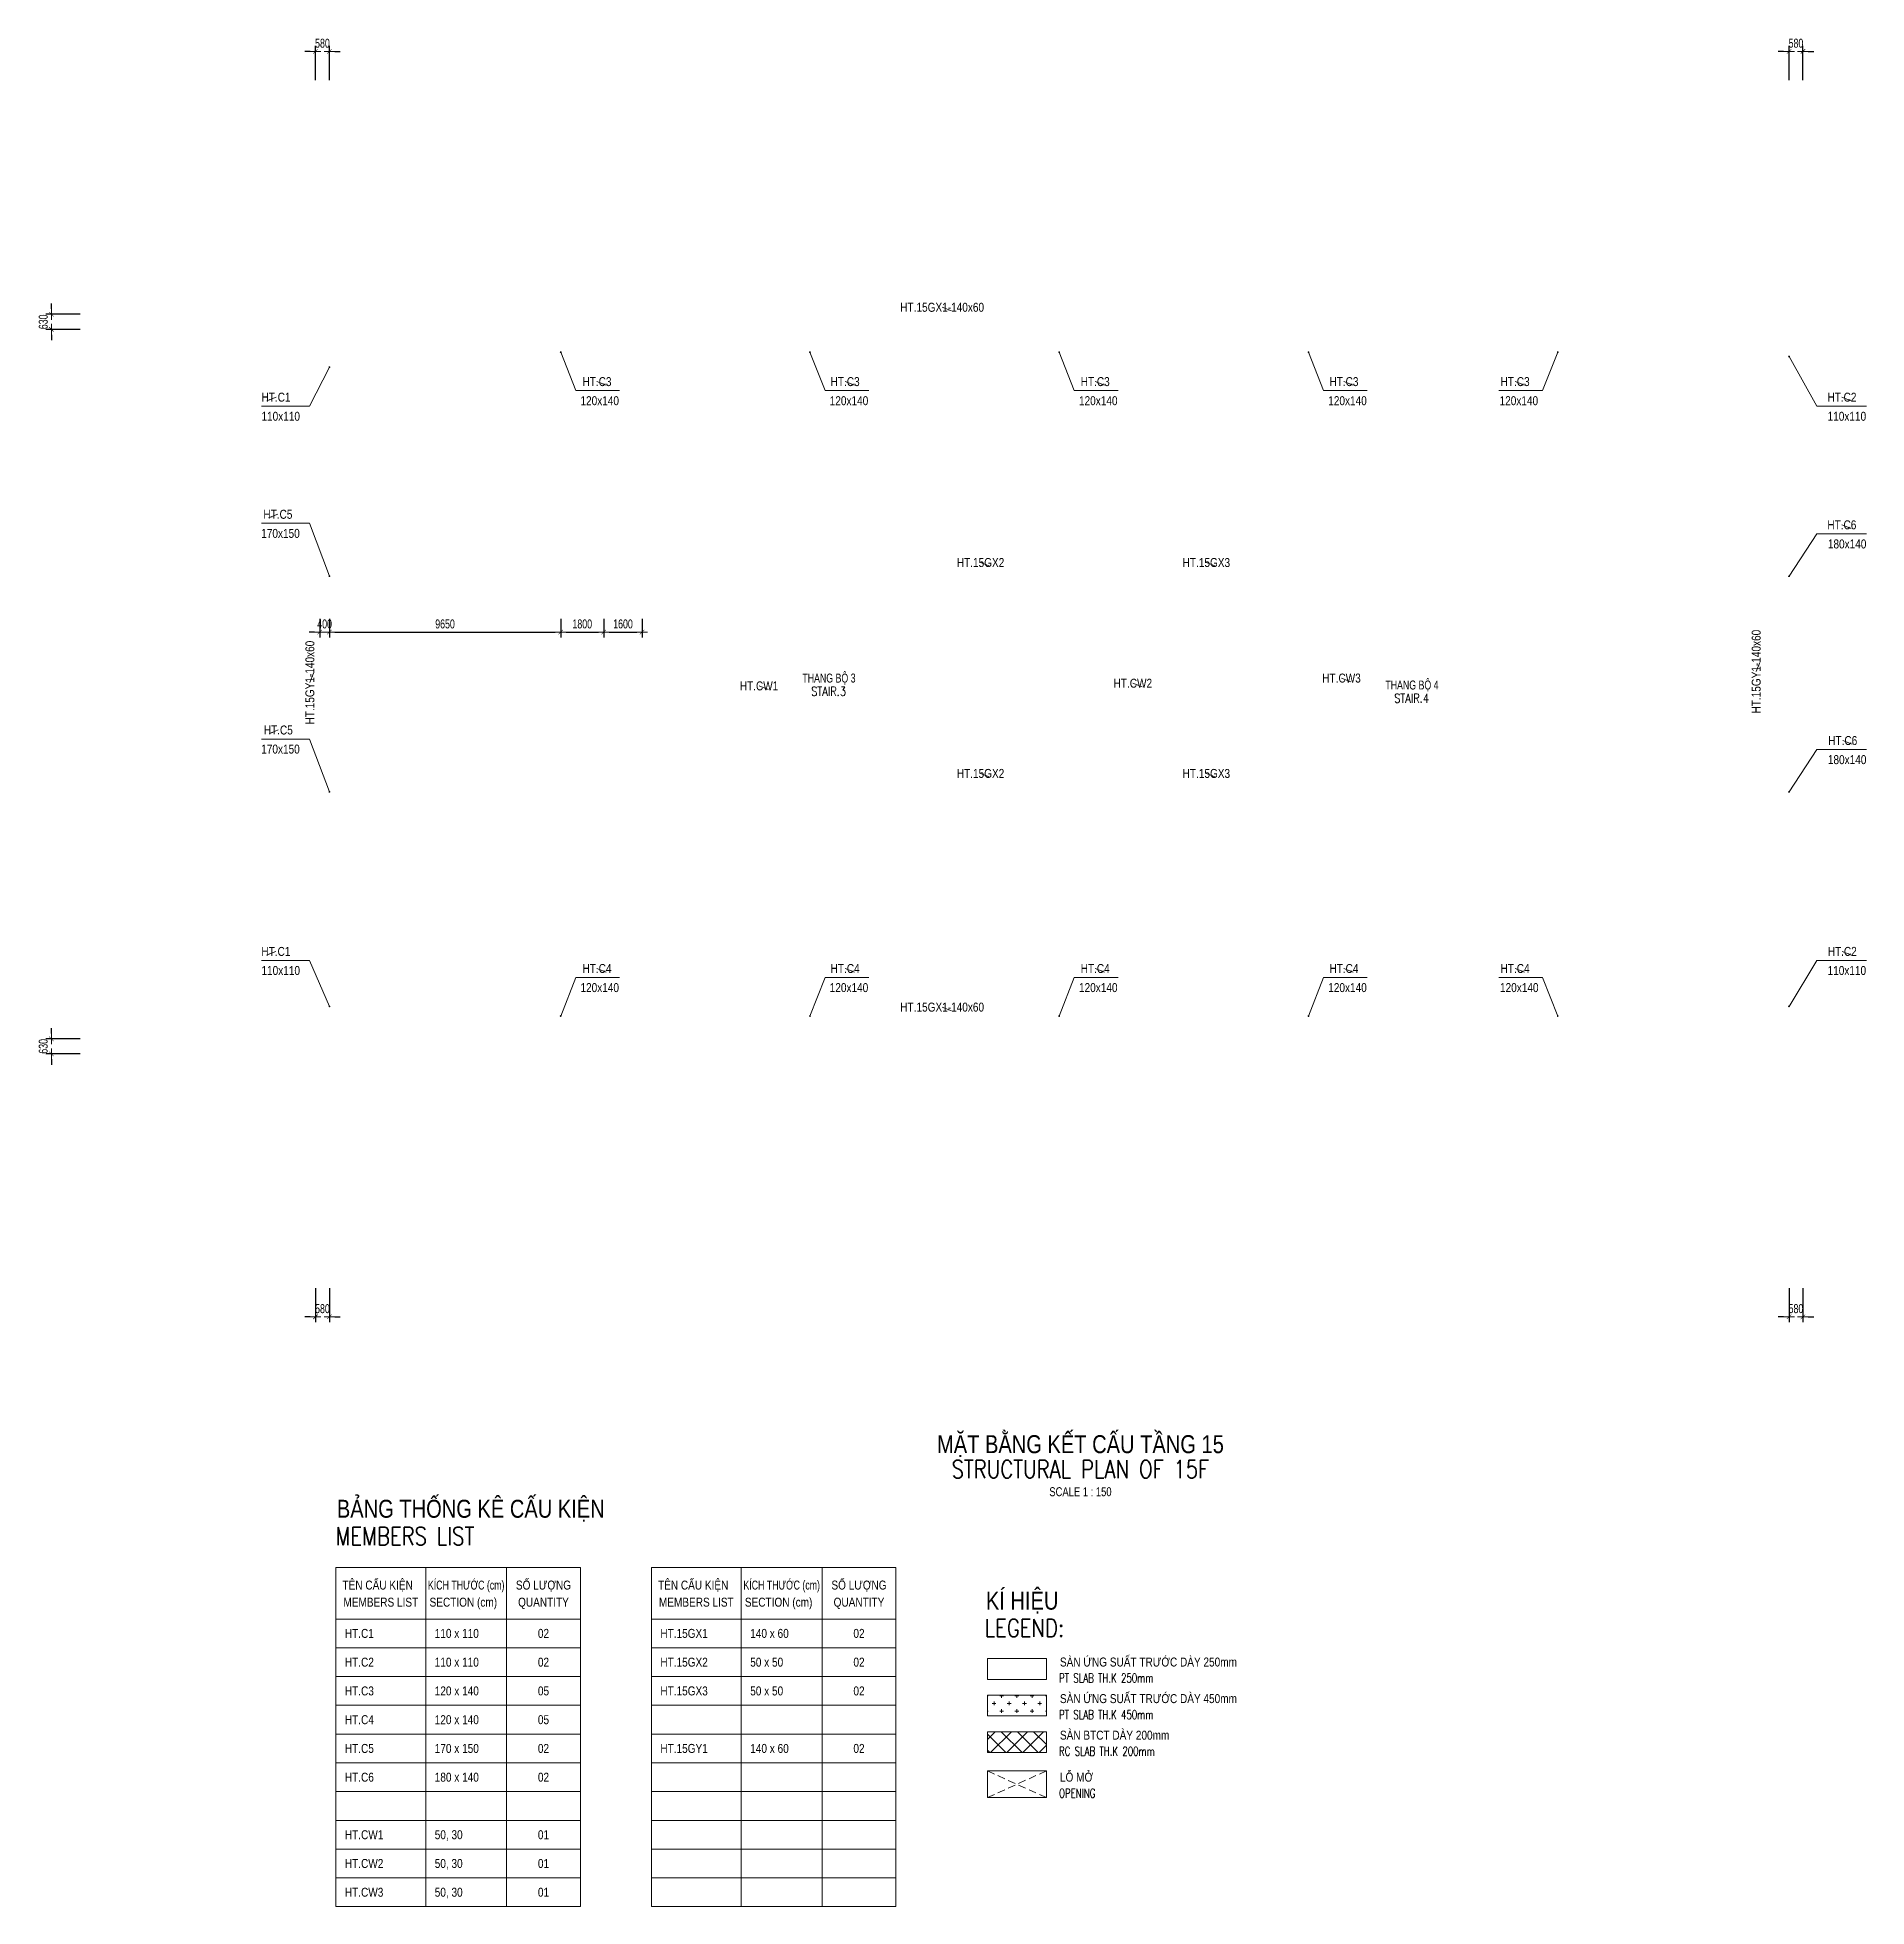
# Model space of a CAD drawing. Header units: millimetres. Extents: x 118516 to 194838, y -27310 to 50684.
import ezdxf
from ezdxf.enums import TextEntityAlignment as Align

# ---------------------------------------------------------------- set-up
doc = ezdxf.new("R2010")
doc.units = ezdxf.units.MM
doc.linetypes.add('DASHED2', pattern=[9.525, 6.35, -3.175])
doc.layers.get('Defpoints').update_dxf_attribs({"color": 151, "lineweight": 9})
for name, color, linetype, lineweight in [('$0$NDC_S_ANNO', 7, 'Continuous', 20), ('$0$NDC_S_DIM', 1, 'Continuous', 15), ('NDC_S_ANNO', 7, 'Continuous', 20), ('NDC_S_BEAM NAME', 7, 'Continuous', 9), ('NDC_S_COLUMN NAME', 7, 'Continuous', 9), ('NDC_S_DIM', 1, 'Continuous', 15), ('NDC_S_ENG TEXT', 2, 'Continuous', 20), ('NDC_S_ENG TITLE', 3, 'Continuous', 20), ('NDC_S_HATCH MATERIAL', 8, 'Continuous', 13), ('NDC_S_LEADER', 1, 'Continuous', 15), ('NDC_S_OPENING', 9, 'DASHED2', 13), ('NDC_S_SLAB', 2, 'Continuous', 20), ('NDC_S_TEXT SYMBOL', 7, 'Continuous', 20), ('NDC_S_VN TEXT', 7, 'Continuous', 20), ('NDC_S_VN TITLE', 6, 'Continuous', 35), ('NDC_Table', 3, 'Continuous', 20)]:
    doc.layers.add(name, color=color, linetype=linetype, lineweight=lineweight)
doc.styles.add('$0$ARIAL', font='arial.ttf', dxfattribs={"width": 0.8})
doc.styles.add('$0$NDC_DIM', font='', dxfattribs={"width": 0.75})
doc.styles.add('$0$NDC_EN TXT', font='romans.shx', dxfattribs={"width": 0.8})
doc.styles.add('NDC_ANNO', font='', dxfattribs={"width": 0.8})
doc.styles.add('NDC_BAR 2', font='romans.shx', dxfattribs={"width": 0.8})
doc.styles.add('NDC_DIM', font='', dxfattribs={"width": 0.75})
doc.styles.add('NDC_EN TXT', font='romans.shx', dxfattribs={"width": 0.8})
doc.styles.add('NDC_VIE TXT', font='arial.ttf', dxfattribs={"width": 0.8})
doc.styles.get('$0$NDC_DIM').set_extended_font_data('Dotum')
doc.styles.get('NDC_ANNO').set_extended_font_data('Dotum')
doc.styles.get('NDC_DIM').set_extended_font_data('Dotum')
doc.dimstyles.new('$0$NDC_dim_iso', dxfattribs={"dimtxt": 2.5, "dimasz": 1, "dimexe": 1.5, "dimexo": 2.5, "dimgap": 1, "dimtad": 1, "dimdec": 0, "dimzin": 0, "dimdsep": 46, "dimtxsty": '$0$NDC_DIM', "dimblk": '$0$DIMMARK', "dimcen": 0.09, "dimdle": 1.2, "dimclrd": 1, "dimclre": 1, "dimclrt": 3, "dimadec": 0, "dimazin": 0, "dimtfac": 1, "dimtdec": 0, "dimtix": 1, "dimtofl": 0, "dimtmove": 0, "dimatfit": 3, "dimfxl": 8, "dimfxlon": 1, "dimtolj": 1, "dimtzin": 0, "dimarcsym": 0})
doc.dimstyles.new('NDC_dim_150', dxfattribs={"dimscale": 150, "dimtxt": 2.5, "dimasz": 1.5, "dimexe": 1.5, "dimexo": 2.5, "dimgap": 1, "dimtad": 1, "dimdec": 0, "dimzin": 0, "dimdsep": 46, "dimtxsty": 'NDC_DIM', "dimblk": 'DIMMARK', "dimcen": 0.09, "dimdle": 1.2, "dimclrd": 1, "dimclre": 1, "dimclrt": 3, "dimadec": 0, "dimazin": 0, "dimtfac": 1, "dimtdec": 0, "dimtix": 1, "dimtofl": 0, "dimtmove": 0, "dimatfit": 3, "dimfxl": 8, "dimfxlon": 1, "dimtolj": 1, "dimtzin": 0, "dimarcsym": 0})
doc.dimstyles.new('NDC_dim_200', dxfattribs={"dimscale": 200, "dimtxt": 2.5, "dimasz": 1.5, "dimexe": 1.5, "dimexo": 2.5, "dimgap": 1, "dimtad": 1, "dimdec": 0, "dimzin": 0, "dimdsep": 46, "dimtxsty": 'NDC_DIM', "dimblk": 'DIMMARK', "dimcen": 0.09, "dimdle": 1.2, "dimclrd": 1, "dimclre": 1, "dimclrt": 3, "dimadec": 0, "dimazin": 0, "dimtfac": 1, "dimtdec": 0, "dimtix": 1, "dimtofl": 0, "dimtmove": 0, "dimatfit": 3, "dimfxl": 6, "dimfxlon": 1, "dimtolj": 1, "dimtzin": 0, "dimarcsym": 0})

# ---------------------------------------------------------------- blocks, each defined once
blk = doc.blocks.new('Drawing name_symbol')
at = {"layer": 'NDC_S_ENG TITLE', "style": 'NDC_EN TXT', "width": 0.8}
blk.add_attdef('SECTDET1', text='', height=5, dxfattribs=at).set_placement((0, 1.01), align=Align.CENTER)
at = {"layer": 'NDC_S_TEXT SYMBOL', "lineweight": 25, "style": 'NDC_ANNO', "width": 0.8}
blk.add_attdef('SSCALE', text='', height=2.5, dxfattribs=at).set_placement((0, -4), align=Align.CENTER)
at = {"layer": 'NDC_S_VN TITLE', "style": 'NDC_VIE TXT', "width": 0.8}
blk.add_attdef('SECTDET2', text='', height=5, dxfattribs=at).set_placement((0, 7.97), align=Align.CENTER)
blk = doc.blocks.new('$0$DIMMARK')
at = {"layer": '$0$NDC_S_DIM', "color": 1}
blk.add_line((-1.5, 0), (1, 0), dxfattribs=at)
at = {"layer": '$0$NDC_S_DIM', "color": 2, "const_width": 0.1}
blk.add_lwpolyline([(-0.42, -0.42), (0.42, 0.42)], dxfattribs=at)
blk = doc.blocks.new('DIMMARK')
at = {"layer": 'NDC_S_DIM', "color": 1}
blk.add_line((-1.5, 0), (1, 0), dxfattribs=at)
at = {"layer": 'NDC_S_DIM', "color": 2, "const_width": 0.1}
blk.add_lwpolyline([(-0.42, -0.42), (0.42, 0.42)], dxfattribs=at)
blk = doc.blocks.new('*D12')
at = {"layer": 'Defpoints', "color": 0, "ltscale": 100, "transparency": 16777216}
for p in [(130300, 26791), (130700, 26791), (130700, 25871)]:
    blk.add_point(p, dxfattribs=at)
at = {"layer": 'NDC_S_DIM', "color": 1, "lineweight": -2, "ltscale": 100, "transparency": 16777216}
for p, q in [((130075, 25871), (129850, 25871)), ((130300, 26416), (130300, 25646)), ((130700, 26416), (130700, 25646)), ((130925, 25871), (131150, 25871))]:
    blk.add_line(p, q, dxfattribs=at)
at = {"layer": 'NDC_S_DIM', "color": 1, "lineweight": -2, "ltscale": 100, "transparency": 16777216, "xscale": 225, "yscale": 225, "zscale": 225}
blk.add_blockref('DIMMARK', (130300, 25871), dxfattribs=at)
at = {"layer": 'NDC_S_DIM', "color": 1, "lineweight": -2, "ltscale": 100, "transparency": 16777216, "xscale": 225, "yscale": 225, "zscale": 225, "rotation": 180}
blk.add_blockref('DIMMARK', (130700, 25871), dxfattribs=at)
at = {"layer": 'NDC_S_DIM', "color": 3, "ltscale": 100, "transparency": 16777216, "insert": (130500, 26208), "char_height": 375, "attachment_point": 5, "style": 'NDC_DIM'}
blk.add_mtext('\\A1;400', dxfattribs=at)
blk = doc.blocks.new('*D13')
at = {"layer": 'Defpoints', "color": 0, "ltscale": 100, "transparency": 16777216}
for p in [(130700, 26791), (140350, 26791), (140350, 25871)]:
    blk.add_point(p, dxfattribs=at)
at = {"layer": 'NDC_S_DIM', "color": 1, "lineweight": -2, "ltscale": 100, "transparency": 16777216}
for p, q in [((130700, 26416), (130700, 25646)), ((130925, 25871), (140125, 25871)), ((140350, 26416), (140350, 25646))]:
    blk.add_line(p, q, dxfattribs=at)
at = {"layer": 'NDC_S_DIM', "color": 1, "lineweight": -2, "ltscale": 100, "transparency": 16777216, "xscale": 225, "yscale": 225, "zscale": 225, "rotation": 180}
blk.add_blockref('DIMMARK', (130700, 25871), dxfattribs=at)
at = {"layer": 'NDC_S_DIM', "color": 1, "lineweight": -2, "ltscale": 100, "transparency": 16777216, "xscale": 225, "yscale": 225, "zscale": 225}
blk.add_blockref('DIMMARK', (140350, 25871), dxfattribs=at)
at = {"layer": 'NDC_S_DIM', "color": 3, "ltscale": 100, "transparency": 16777216, "insert": (135525, 26208), "char_height": 375, "attachment_point": 5, "style": 'NDC_DIM'}
blk.add_mtext('\\A1;9650', dxfattribs=at)
blk = doc.blocks.new('*D14')
at = {"layer": 'Defpoints', "color": 0, "ltscale": 100, "transparency": 16777216}
for p in [(140350, 26791), (142150, 26791), (142150, 25871)]:
    blk.add_point(p, dxfattribs=at)
at = {"layer": 'NDC_S_DIM', "color": 1, "lineweight": -2, "ltscale": 100, "transparency": 16777216}
for p, q in [((140350, 26416), (140350, 25646)), ((140575, 25871), (141925, 25871)), ((142150, 26416), (142150, 25646))]:
    blk.add_line(p, q, dxfattribs=at)
at = {"layer": 'NDC_S_DIM', "color": 1, "lineweight": -2, "ltscale": 100, "transparency": 16777216, "xscale": 225, "yscale": 225, "zscale": 225, "rotation": 180}
blk.add_blockref('DIMMARK', (140350, 25871), dxfattribs=at)
at = {"layer": 'NDC_S_DIM', "color": 1, "lineweight": -2, "ltscale": 100, "transparency": 16777216, "xscale": 225, "yscale": 225, "zscale": 225}
blk.add_blockref('DIMMARK', (142150, 25871), dxfattribs=at)
at = {"layer": 'NDC_S_DIM', "color": 3, "ltscale": 100, "transparency": 16777216, "insert": (141250, 26208), "char_height": 375, "attachment_point": 5, "style": 'NDC_DIM'}
blk.add_mtext('\\A1;1800', dxfattribs=at)
blk = doc.blocks.new('*D15')
at = {"layer": 'Defpoints', "color": 0, "ltscale": 100, "transparency": 16777216}
for p in [(142150, 26791), (143750, 26791), (143750, 25871)]:
    blk.add_point(p, dxfattribs=at)
at = {"layer": 'NDC_S_DIM', "color": 1, "lineweight": -2, "ltscale": 100, "transparency": 16777216}
for p, q in [((142150, 26416), (142150, 25646)), ((142375, 25871), (143525, 25871)), ((143750, 26416), (143750, 25646))]:
    blk.add_line(p, q, dxfattribs=at)
at = {"layer": 'NDC_S_DIM', "color": 1, "lineweight": -2, "ltscale": 100, "transparency": 16777216, "xscale": 225, "yscale": 225, "zscale": 225, "rotation": 180}
blk.add_blockref('DIMMARK', (142150, 25871), dxfattribs=at)
at = {"layer": 'NDC_S_DIM', "color": 1, "lineweight": -2, "ltscale": 100, "transparency": 16777216, "xscale": 225, "yscale": 225, "zscale": 225}
blk.add_blockref('DIMMARK', (143750, 25871), dxfattribs=at)
at = {"layer": 'NDC_S_DIM', "color": 3, "ltscale": 100, "transparency": 16777216, "insert": (142950, 26208), "char_height": 375, "attachment_point": 5, "style": 'NDC_DIM'}
blk.add_mtext('\\A1;1600', dxfattribs=at)
blk = doc.blocks.new('*D16')
at = {"layer": 'Defpoints', "color": 0, "ltscale": 100, "transparency": 16777216}
for p in [(119100, 8900), (135639, 8900), (134982, 8270)]:
    blk.add_point(p, dxfattribs=at)
at = {"layer": 'NDC_S_DIM', "color": 1, "lineweight": -2, "ltscale": 100, "transparency": 16777216}
for p, q in [((120300, 8900), (118875, 8900)), ((119100, 9125), (119100, 9350)), ((120300, 8270), (118875, 8270)), ((119100, 8045), (119100, 7820))]:
    blk.add_line(p, q, dxfattribs=at)
at = {"layer": 'NDC_S_DIM', "color": 1, "lineweight": -2, "ltscale": 100, "transparency": 16777216, "xscale": 225, "yscale": 225, "zscale": 225}
for p, rotation in [((119100, 8900), 270), ((119100, 8270), 90)]:
    blk.add_blockref('DIMMARK', p, dxfattribs=dict(at, rotation=rotation))
at = {"layer": 'NDC_S_DIM', "color": 3, "ltscale": 100, "transparency": 16777216, "insert": (118762, 8585), "char_height": 375, "attachment_point": 5, "rotation": 90, "style": 'NDC_DIM'}
blk.add_mtext('\\A1;630', dxfattribs=at)
blk = doc.blocks.new('*D17')
at = {"layer": 'Defpoints', "color": 0, "ltscale": 100, "transparency": 16777216}
for p in [(134421, 39130), (119100, 38500), (135374, 38500)]:
    blk.add_point(p, dxfattribs=at)
at = {"layer": 'NDC_S_DIM', "color": 1, "lineweight": -2, "ltscale": 100, "transparency": 16777216}
for p, q in [((120300, 39130), (118875, 39130)), ((119100, 39355), (119100, 39580)), ((120300, 38500), (118875, 38500)), ((119100, 38275), (119100, 38050))]:
    blk.add_line(p, q, dxfattribs=at)
at = {"layer": 'NDC_S_DIM', "color": 1, "lineweight": -2, "ltscale": 100, "transparency": 16777216, "xscale": 225, "yscale": 225, "zscale": 225}
for p, rotation in [((119100, 39130), 270), ((119100, 38500), 90)]:
    blk.add_blockref('DIMMARK', p, dxfattribs=dict(at, rotation=rotation))
at = {"layer": 'NDC_S_DIM', "color": 3, "ltscale": 100, "transparency": 16777216, "insert": (118762, 38815), "char_height": 375, "attachment_point": 5, "rotation": 90, "style": 'NDC_DIM'}
blk.add_mtext('\\A1;630', dxfattribs=at)
blk = doc.blocks.new('*D18')
at = {"layer": 'Defpoints', "color": 0, "ltscale": 100, "transparency": 16777216}
for p in [(130120, 15665), (130700, 15242), (130700, -2700)]:
    blk.add_point(p, dxfattribs=at)
at = {"layer": 'NDC_S_DIM', "color": 1, "lineweight": -2, "ltscale": 100, "transparency": 16777216}
for p, q in [((130120, -1500), (130120, -2925)), ((130700, -1500), (130700, -2925)), ((129895, -2700), (129670, -2700)), ((130925, -2700), (131150, -2700))]:
    blk.add_line(p, q, dxfattribs=at)
at = {"layer": 'NDC_S_DIM', "color": 1, "lineweight": -2, "ltscale": 100, "transparency": 16777216, "xscale": 225, "yscale": 225, "zscale": 225}
blk.add_blockref('DIMMARK', (130120, -2700), dxfattribs=at)
at = {"layer": 'NDC_S_DIM', "color": 1, "lineweight": -2, "ltscale": 100, "transparency": 16777216, "xscale": 225, "yscale": 225, "zscale": 225, "rotation": 180}
blk.add_blockref('DIMMARK', (130700, -2700), dxfattribs=at)
at = {"layer": 'NDC_S_DIM', "color": 3, "ltscale": 100, "transparency": 16777216, "insert": (130410, -2362), "char_height": 375, "attachment_point": 5, "style": 'NDC_DIM'}
blk.add_mtext('\\A1;580', dxfattribs=at)
blk = doc.blocks.new('*D19')
at = {"layer": 'Defpoints', "color": 0, "ltscale": 100, "transparency": 16777216}
for p in [(130700, 50100), (130700, 41219), (130120, 36878)]:
    blk.add_point(p, dxfattribs=at)
at = {"layer": 'NDC_S_DIM', "color": 1, "lineweight": -2, "ltscale": 100, "transparency": 16777216}
for p, q in [((129895, 50100), (129670, 50100)), ((130120, 48900), (130120, 50325)), ((130700, 48900), (130700, 50325)), ((130925, 50100), (131150, 50100))]:
    blk.add_line(p, q, dxfattribs=at)
at = {"layer": 'NDC_S_DIM', "color": 1, "lineweight": -2, "ltscale": 100, "transparency": 16777216, "xscale": 225, "yscale": 225, "zscale": 225}
blk.add_blockref('DIMMARK', (130120, 50100), dxfattribs=at)
at = {"layer": 'NDC_S_DIM', "color": 1, "lineweight": -2, "ltscale": 100, "transparency": 16777216, "xscale": 225, "yscale": 225, "zscale": 225, "rotation": 180}
blk.add_blockref('DIMMARK', (130700, 50100), dxfattribs=at)
at = {"layer": 'NDC_S_DIM', "color": 3, "ltscale": 100, "transparency": 16777216, "insert": (130410, 50438), "char_height": 375, "attachment_point": 5, "style": 'NDC_DIM'}
blk.add_mtext('\\A1;580', dxfattribs=at)
blk = doc.blocks.new('*D20')
at = {"layer": 'Defpoints', "color": 0, "ltscale": 100, "transparency": 16777216}
for p in [(191600, 50100), (192180, 33270), (191600, 31640)]:
    blk.add_point(p, dxfattribs=at)
at = {"layer": 'NDC_S_DIM', "color": 1, "lineweight": -2, "ltscale": 100, "transparency": 16777216}
for p, q in [((191375, 50100), (191150, 50100)), ((191600, 48900), (191600, 50325)), ((192180, 48900), (192180, 50325)), ((192405, 50100), (192630, 50100))]:
    blk.add_line(p, q, dxfattribs=at)
at = {"layer": 'NDC_S_DIM', "color": 1, "lineweight": -2, "ltscale": 100, "transparency": 16777216, "xscale": 225, "yscale": 225, "zscale": 225}
blk.add_blockref('DIMMARK', (191600, 50100), dxfattribs=at)
at = {"layer": 'NDC_S_DIM', "color": 1, "lineweight": -2, "ltscale": 100, "transparency": 16777216, "xscale": 225, "yscale": 225, "zscale": 225, "rotation": 180}
blk.add_blockref('DIMMARK', (192180, 50100), dxfattribs=at)
at = {"layer": 'NDC_S_DIM', "color": 3, "ltscale": 100, "transparency": 16777216, "insert": (191890, 50438), "char_height": 375, "attachment_point": 5, "style": 'NDC_DIM'}
blk.add_mtext('\\A1;580', dxfattribs=at)
blk = doc.blocks.new('*D21')
at = {"layer": 'Defpoints', "color": 0, "ltscale": 100, "transparency": 16777216}
for p in [(191600, 14505), (192180, 14784), (191600, -2700)]:
    blk.add_point(p, dxfattribs=at)
at = {"layer": 'NDC_S_DIM', "color": 1, "lineweight": -2, "ltscale": 100, "transparency": 16777216}
for p, q in [((191600, -1500), (191600, -2925)), ((192180, -1500), (192180, -2925)), ((191375, -2700), (191150, -2700)), ((192405, -2700), (192630, -2700))]:
    blk.add_line(p, q, dxfattribs=at)
at = {"layer": 'NDC_S_DIM', "color": 1, "lineweight": -2, "ltscale": 100, "transparency": 16777216, "xscale": 225, "yscale": 225, "zscale": 225}
blk.add_blockref('DIMMARK', (191600, -2700), dxfattribs=at)
at = {"layer": 'NDC_S_DIM', "color": 1, "lineweight": -2, "ltscale": 100, "transparency": 16777216, "xscale": 225, "yscale": 225, "zscale": 225, "rotation": 180}
blk.add_blockref('DIMMARK', (192180, -2700), dxfattribs=at)
at = {"layer": 'NDC_S_DIM', "color": 3, "ltscale": 100, "transparency": 16777216, "insert": (191890, -2362), "char_height": 375, "attachment_point": 5, "style": 'NDC_DIM'}
blk.add_mtext('\\A1;580', dxfattribs=at)
blk = doc.blocks.new('*U11')
at = {"layer": '$0$NDC_S_ANNO', "ltscale": 0.8, "style": '$0$ARIAL', "width": 0.8, "flags": 1}
blk.add_attdef('CHU_THICH', text='', height=2.5, dxfattribs=at).set_placement((0, 0), align=Align.MIDDLE_CENTER)
at = {"layer": '$0$NDC_S_ANNO', "ltscale": 0.8, "style": '$0$ARIAL', "width": 0.8}
blk.add_attdef('TEN', text='', height=2.5, dxfattribs=at).set_placement((-2.58, 1.03), align=Align.MIDDLE_CENTER)
at = {"layer": 'Defpoints'}
blk.add_leader([(0, 0), (-2.58, 1.03)], dimstyle='$0$NDC_dim_iso', override={"dimgap": 0.625, "dimtad": 0}, dxfattribs=at)
blk = doc.blocks.new('Name col F6-F8')
at = {"layer": 'NDC_S_COLUMN NAME', "xscale": 150, "yscale": 150, "zscale": 150}
for p, values in [((11702, 27267), {'TEN': 'HT.C3'}), ((22056, 27267), {'TEN': 'HT.C3'}), ((32489, 27267), {'TEN': 'HT.C3'}), ((42867, 27267), {'TEN': 'HT.C3'}), ((50009, 27267), {'TEN': 'HT.C3'}), ((63645, 26617), {'TEN': 'HT.C2'}), ((63642, 21290), {'TEN': 'HT.C6'}), ((63679, 12290), {'TEN': 'HT.C6'}), ((11702, 2778), {'TEN': 'HT.C4'}), ((22056, 2778), {'TEN': 'HT.C4'}), ((32489, 2778), {'TEN': 'HT.C4'}), ((42867, 2778), {'TEN': 'HT.C4'}), ((50009, 2778), {'TEN': 'HT.C4'}), ((63658, 3492), {'TEN': 'HT.C2'})]:
    blk.add_blockref('*U11', p, dxfattribs=at).add_auto_attribs(values)
at = {"layer": 'NDC_S_COLUMN NAME'}
ref = blk.add_blockref('*U11', (-2464, 26617), dxfattribs=dict(at, xscale=-150, yscale=150, zscale=150))
ref.add_attrib('TEN', 'HT.C1', dxfattribs={"layer": '$0$NDC_S_ANNO', "ltscale": 0.8, "height": 375, "style": '$0$ARIAL', "width": 0.8}).set_placement((-2077, 26771), align=Align.MIDDLE_CENTER)
ref = blk.add_blockref('*U11', (-2386, 21731), dxfattribs=dict(at, xscale=-150, yscale=150, zscale=150))
ref.add_attrib('TEN', 'HT.C5', dxfattribs={"layer": '$0$NDC_S_ANNO', "ltscale": 0.8, "height": 375, "style": '$0$ARIAL', "width": 0.8}).set_placement((-1999, 21885), align=Align.MIDDLE_CENTER)
ref = blk.add_blockref('*U11', (-2370, 12731), dxfattribs=dict(at, xscale=-150, yscale=150, zscale=150))
ref.add_attrib('TEN', 'HT.C5', dxfattribs={"layer": '$0$NDC_S_ANNO', "ltscale": 0.8, "height": 375, "style": '$0$ARIAL', "width": 0.8}).set_placement((-1983, 12885), align=Align.MIDDLE_CENTER)
ref = blk.add_blockref('*U11', (-2469, 3492), dxfattribs=dict(at, xscale=-150, yscale=150, zscale=150))
ref.add_attrib('TEN', 'HT.C1', dxfattribs={"layer": '$0$NDC_S_ANNO', "ltscale": 0.8, "height": 375, "style": '$0$ARIAL', "width": 0.8}).set_placement((-2082, 3646), align=Align.MIDDLE_CENTER)
at = {"layer": 'NDC_S_COLUMN NAME', "style": 'NDC_VIE TXT', "width": 0.8}
for s, p in [('120x140', (10625, 26437)), ('120x140', (21025, 26437)), ('120x140', (31425, 26437)), ('120x140', (41825, 26437)), ('120x140', (48974, 26437)), ('110x110', (-2685, 25787)), ('110x110', (62660, 25787)), ('170x150', (-2695, 20901)), ('180x140', (62671, 20460)), ('170x150', (-2695, 11901)), ('180x140', (62671, 11460)), ('110x110', (-2684, 2662)), ('110x110', (62659, 2662)), ('120x140', (10625, 1949)), ('120x140', (21025, 1949)), ('120x140', (31425, 1949)), ('120x140', (41825, 1949)), ('120x140', (48991, 1949))]:
    blk.add_text(s, height=375, dxfattribs=at).set_placement(p)
at = {"layer": 'NDC_S_LEADER', "ltscale": 100}
for points in [[(9800, 28650), (10431, 27044), (12254, 27044)], [(20200, 28650), (20831, 27044), (22654, 27044)], [(30600, 28650), (31231, 27044), (33054, 27044)], [(41000, 28650), (41631, 27044), (43454, 27044)], [(51400, 28650), (50769, 27044), (48946, 27044)], [(61050, 28469), (62215, 26394), (64288, 26394)], [(150, 28028), (-681, 26394), (-2679, 26394)], [(150, 19300), (-681, 21508), (-2679, 21508)], [(61050, 19300), (62215, 21067), (64288, 21067)], [(150, 10300), (-681, 12508), (-2679, 12508)], [(61050, 10300), (62215, 12067), (64288, 12067)], [(150, 1353), (-681, 3269), (-2679, 3269)], [(61050, 1353), (62215, 3269), (64288, 3269)], [(9800, 950), (10431, 2556), (12254, 2556)], [(20200, 950), (20831, 2556), (22654, 2556)], [(30600, 950), (31231, 2556), (33054, 2556)], [(41000, 950), (41631, 2556), (43454, 2556)], [(51400, 950), (50769, 2556), (48946, 2556)]]:
    blk.add_leader(points, dimstyle='NDC_dim_200', override={"dimgap": 1, "dimtad": 0, "dimldrblk": 'DotSmall'}, dxfattribs=at)

msp = doc.modelspace()

# ---------------------------------------------------------------- hatches: boundary and pattern name
at = {"layer": 'NDC_S_HATCH MATERIAL', "ltscale": 100}
h = msp.add_hatch(dxfattribs=at)
h.set_pattern_fill('CROSS', color=256, scale=50)
h.set_pattern_definition([(0, (-45802.55, -10259.27), (317.5, 317.5), [158.75, -476.25]), (90, (-45723.18, -10338.65), (-317.5, 317.5), [158.75, -476.25])])
h.paths.add_polyline_path([(158155.3, -18490.2), (158155.3, -19354.3), (160613.6, -19354.3), (160613.6, -18490.2)])
h = msp.add_hatch(dxfattribs=at)
h.set_pattern_fill('ANSI37', color=256, scale=150)
h.set_pattern_definition([(45, (-37724.7, -16184.8), (-336.7596, 336.7596), []), (135, (-37724.7, -16184.8), (-336.7596, -336.7596), [])])
h.paths.add_polyline_path([(158155.3, -20016.2), (158155.3, -20880.3), (160613.6, -20880.3), (160613.6, -20016.2)])

# ---------------------------------------------------------------- linework, layer by layer
at = {"layer": 'NDC_S_OPENING', "ltscale": 50}
for p, q in [((158155.3, -21649.7), (160613.6, -22757.9)), ((158155.3, -22757.9), (160613.6, -21649.7))]:
    msp.add_line(p, q, dxfattribs=at)
at = {"layer": 'NDC_S_SLAB'}
for points in [[(158155.3, -16964.2), (160613.6, -16964.2), (160613.6, -17828.3), (158155.3, -17828.3)], [(158155.3, -18490.2), (160613.6, -18490.2), (160613.6, -19354.3), (158155.3, -19354.3)], [(158155.3, -20016.2), (160613.6, -20016.2), (160613.6, -20880.3), (158155.3, -20880.3)], [(158155.3, -21649.7), (160613.6, -21649.7), (160613.6, -22757.9), (158155.3, -22757.9)]]:
    msp.add_lwpolyline(points, close=True, dxfattribs=at)
at = {"layer": 'NDC_Table'}
for p, q in [((130969.8, -13165.8), (130969.8, -27310)), ((130969.8, -13165.8), (141169.8, -13165.8)), ((134719.8, -13165.8), (134719.8, -27310)), ((138094.8, -13165.8), (138094.8, -27310)), ((141169.8, -13165.8), (141169.8, -27310)), ((144133.9, -13165.8), (144133.9, -27310)), ((144133.9, -13165.8), (154333.9, -13165.8)), ((147883.9, -13165.8), (147883.9, -27310)), ((151258.9, -13165.8), (151258.9, -27310)), ((154333.9, -13165.8), (154333.9, -27310)), ((130969.8, -15310), (141169.8, -15310)), ((144133.9, -15310), (154333.9, -15310)), ((130969.8, -16510), (141169.8, -16510)), ((144133.9, -16510), (154333.9, -16510)), ((130969.8, -17710), (141169.8, -17710)), ((144133.9, -17710), (154333.9, -17710)), ((130969.8, -18910), (141169.8, -18910)), ((144133.9, -18910), (154333.9, -18910)), ((130969.8, -20110), (141169.8, -20110)), ((144133.9, -20110), (154333.9, -20110)), ((130969.8, -21310), (141169.8, -21310)), ((144133.9, -21310), (154333.9, -21310)), ((130969.8, -22510), (141169.8, -22510)), ((144133.9, -22510), (154333.9, -22510)), ((130969.8, -23710), (141169.8, -23710)), ((144133.9, -23710), (154333.9, -23710)), ((130969.8, -24910), (141169.8, -24910)), ((144133.9, -24910), (154333.9, -24910)), ((130969.8, -26110), (141169.8, -26110)), ((144133.9, -26110), (154333.9, -26110)), ((130969.8, -27310), (141169.8, -27310)), ((144133.9, -27310), (154333.9, -27310))]:
    msp.add_line(p, q, dxfattribs=at)

# ---------------------------------------------------------------- block references
at = {"layer": 'NDC_S_ANNO', "xscale": 150, "yscale": 150, "zscale": 150}
msp.add_blockref('Drawing name_symbol', (162036.3, -9585.1), dxfattribs=at).add_auto_attribs({'SECTDET1': 'STRUCTURAL PLAN OF 15F', 'SECTDET2': 'MẶT BẰNG KẾT CẤU TẦNG 15', 'SSCALE': 'SCALE 1 : 150'})
at = {"layer": 'NDC_S_BEAM NAME', "xscale": 150, "yscale": 150, "zscale": 150}
for p, values in [((156653.8, 39268), {'TEN': 'HT.15GX1-140x60'}), ((158255.2, 28617.2), {'TEN': 'HT.15GX2'}), ((167677.2, 28617.2), {'TEN': 'HT.15GX3'}), ((149013.2, 23470.3), {'TEN': 'HT.CW1'}), ((164610.2, 23581.2), {'TEN': 'HT.CW2'}), ((173315.7, 23796.2), {'TEN': 'HT.CW3'}), ((158255.2, 19817.2), {'TEN': 'HT.15GX2'}), ((167677.2, 19817.2), {'TEN': 'HT.15GX3'}), ((156653.8, 10067.2), {'TEN': 'HT.15GX1-140x60'})]:
    msp.add_blockref('*U11', p, dxfattribs=at).add_auto_attribs(values)
at = {"layer": 'NDC_S_BEAM NAME', "xscale": 150, "yscale": 150, "zscale": 150, "rotation": 90}
for p in [(190384.3, 24606.3), (130039.7, 24149.1)]:
    msp.add_blockref('*U11', p, dxfattribs=at).add_auto_attribs({'TEN': 'HT.15GY1-140x60'})
at = {"layer": 'NDC_S_VN TEXT'}
msp.add_blockref('Name col F6-F8', (130550, 8900), dxfattribs=at)

# ---------------------------------------------------------------- texts
at = {"layer": 'NDC_S_ENG TEXT', "style": '$0$NDC_EN TXT'}
for s, height, width, p in [('LEGEND:', 750, 0.8, (158040.9, -16059.5)), ('PT SLAB TH.K 250mm', 375, 0.7, (161142.4, -17961)), ('PT SLAB TH.K 450mm', 375, 0.7, (161142.4, -19487)), ('RC SLAB TH.K 200mm', 375, 0.7, (161142.4, -21013)), ('OPENING', 375, 0.7, (161142.4, -22764.4))]:
    msp.add_text(s, height=height, dxfattribs=dict(at, width=width)).set_placement(p)
at = {"layer": 'NDC_S_ENG TITLE', "style": 'NDC_EN TXT', "width": 0.8}
msp.add_text('MEMBERS LIST', height=750, dxfattribs=at).set_placement((130961, -12225.5))
at = {"layer": 'NDC_S_VN TEXT'}
for s, style, width, p in [('THANG BỘ 3', 'NDC_VIE TXT', 0.7, (150433, 23763.7)), ('STAIR.3', 'NDC_BAR 2', 0.8, (150800.8, 23210.7)), ('THANG BỘ 4', 'NDC_VIE TXT', 0.7, (174757.4, 23474.3)), ('STAIR.4', 'NDC_BAR 2', 0.8, (175125.2, 22921.2)), ('SÀN ỨNG SUẤT TRƯỚC DÀY 250mm', 'NDC_VIE TXT', 0.8, (161180.7, -17292.2)), ('SÀN ỨNG SUẤT TRƯỚC DÀY 450mm', 'NDC_VIE TXT', 0.8, (161180.7, -18818.2)), ('SÀN BTCT DÀY 200mm', 'NDC_VIE TXT', 0.8, (161180.7, -20344.2)), ('LỖ MỞ', 'NDC_VIE TXT', 0.8, (161180.7, -22095.6))]:
    msp.add_text(s, height=375, dxfattribs=dict(at, style=style, width=width)).set_placement(p)
at = {"layer": 'NDC_S_VN TEXT', "style": 'NDC_VIE TXT', "width": 0.8}
for s, p in [('BẢNG THỐNG KÊ CẤU KIỆN', (131011.2, -10334.4)), ('KÍ HIỆU', (158091.1, -14168.4))]:
    msp.add_text(s, height=750, dxfattribs=at).set_placement(p, align=Align.TOP_LEFT)
at = {"layer": 'NDC_S_VN TEXT', "style": 'NDC_VIE TXT'}
for s, width, p in [('TÊN CẤU KIỆN', 0.8, (132713.5, -13893.7)), ('KÍCH THƯỚC (cm)', 0.7, (136407.3, -13893.7)), ('SỐ LƯỢNG', 0.8, (139632.3, -13893.7)), ('TÊN CẤU KIỆN', 0.8, (145877.6, -13893.7)), ('KÍCH THƯỚC (cm)', 0.7, (149571.4, -13893.7)), ('SỐ LƯỢNG', 0.8, (152796.4, -13893.7)), ('MEMBERS LIST', 0.8, (132844.8, -14607.1)), ('SECTION (cm)', 0.8, (136288.5, -14607.1)), ('QUANTITY', 0.8, (139632.3, -14607.1)), ('MEMBERS LIST', 0.8, (146008.9, -14607.1)), ('SECTION (cm)', 0.8, (149443.3, -14607.1)), ('QUANTITY', 0.8, (152796.4, -14607.1)), ('02', 0.8, (139632.3, -15910)), ('02', 0.8, (152796.4, -15910)), ('02', 0.8, (139632.3, -17110)), ('02', 0.8, (152796.4, -17110)), ('05', 0.8, (139632.3, -18310)), ('02', 0.8, (152796.4, -18310)), ('05', 0.8, (139632.3, -19510)), ('02', 0.8, (139632.3, -20710)), ('02', 0.8, (152796.4, -20710)), ('02', 0.8, (139632.3, -21910)), ('01', 0.8, (139632.3, -24310)), ('01', 0.8, (139632.3, -25510)), ('01', 0.8, (139632.3, -26710))]:
    msp.add_text(s, height=375, dxfattribs=dict(at, width=width)).set_placement(p, align=Align.MIDDLE_CENTER)
at = {"layer": 'NDC_S_VN TEXT', "style": 'NDC_VIE TXT', "width": 0.8}
for s, p in [('HT.C1', (131344.8, -15910)), ('110 x 110', (135094.8, -15910)), ('HT.15GX1', (144508.9, -15910)), ('140 x 60', (148258.9, -15910)), ('HT.C2', (131344.8, -17110)), ('110 x 110', (135094.8, -17110)), ('HT.15GX2', (144508.9, -17110)), ('50 x 50', (148258.9, -17110)), ('HT.C3', (131344.8, -18310)), ('120 x 140', (135094.8, -18310)), ('HT.15GX3', (144508.9, -18310)), ('50 x 50', (148258.9, -18310)), ('HT.C4', (131344.8, -19510)), ('120 x 140', (135094.8, -19510)), ('HT.C5', (131344.8, -20710)), ('170 x 150', (135094.8, -20710)), ('HT.15GY1', (144508.9, -20710)), ('140 x 60', (148258.9, -20710)), ('HT.C6', (131344.8, -21910)), ('180 x 140', (135094.8, -21910)), ('HT.CW1', (131344.8, -24310)), ('50, 30', (135094.8, -24310)), ('HT.CW2', (131344.8, -25510)), ('50, 30', (135094.8, -25510)), ('HT.CW3', (131344.8, -26710)), ('50, 30', (135094.8, -26710))]:
    msp.add_text(s, height=375, dxfattribs=at).set_placement(p, align=Align.MIDDLE_LEFT)

# ---------------------------------------------------------------- dimensions: what is measured, and where the dimension line sits
at = {"layer": 'NDC_S_DIM', "ltscale": 100}
for base, p1, p2, picture, middle in [((130700, 50100), (130120, 36877.8), (130700, 41219.2), '*D19', (130410, 50437.8)), ((191600, 50100), (192180, 33270.5), (191600, 31639.6), '*D20', (191890, 50437.8)), ((130700, 25870.6), (130300, 26791), (130700, 26791), '*D12', (130500, 26208.3)), ((140350, 25870.6), (130700, 26791), (140350, 26791), '*D13', (135525, 26208.3)), ((142150, 25870.6), (140350, 26791), (142150, 26791), '*D14', (141250, 26208.3)), ((143750, 25870.6), (142150, 26791), (143750, 26791), '*D15', (142950, 26208.3)), ((130700, -2700), (130120, 15664.9), (130700, 15241.6), '*D18', (130410, -2362.2)), ((191600, -2700), (192180, 14784.2), (191600, 14505.2), '*D21', (191890, -2362.2))]:
    dim = msp.add_linear_dim(base=base, p1=p1, p2=p2, dimstyle='NDC_dim_150', dxfattribs=at)
    dim.commit()
    dim.dimension.update_dxf_attribs({"geometry": picture, "text_midpoint": middle})
for base, p1, p2, picture, middle in [((119100, 38500), (134421.5, 39130), (135374, 38500), '*D17', (118762.2, 38815)), ((119100, 8900), (134981.9, 8270), (135639.2, 8900), '*D16', (118762.2, 8585))]:
    dim = msp.add_linear_dim(base=base, p1=p1, p2=p2, angle=90, dimstyle='NDC_dim_150', dxfattribs=at)
    dim.commit()
    dim.dimension.update_dxf_attribs({"geometry": picture, "text_midpoint": middle})

doc.saveas('drawing.dxf')
